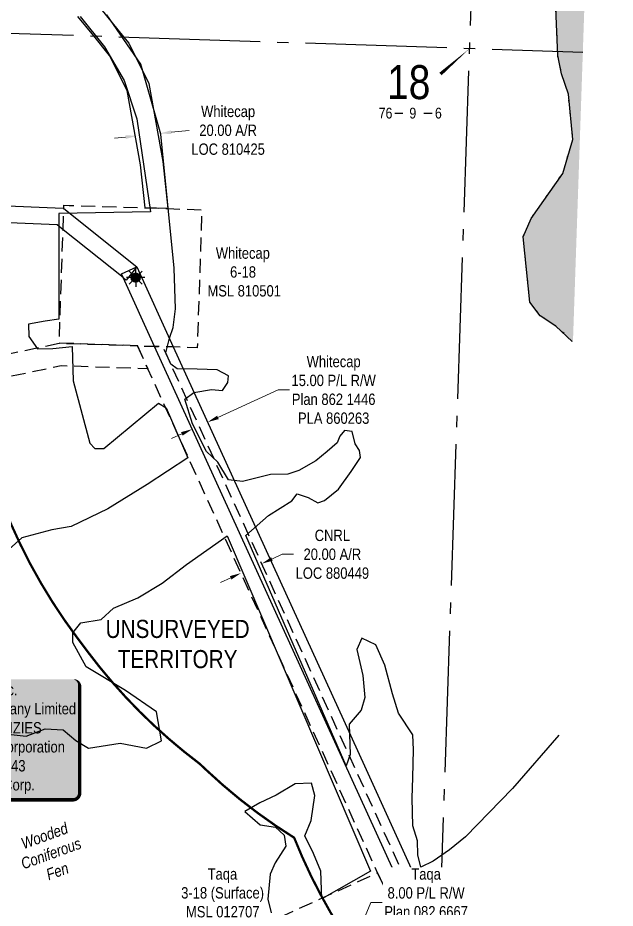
# Model space of a CAD drawing. Extents: x 347027 to 353466, y 6157949 to 6165050.
# Drawn here: x 349365 to 349893, y 6161717 to 6162503 of the extents above; entities that cross this region are included whole.
import ezdxf
from ezdxf.enums import TextEntityAlignment as Align

# ---------------------------------------------------------------- set-up
doc = ezdxf.new("R2010")
doc.units = 0
doc.header["$LTSCALE"] = 5
doc.header["$PDSIZE"] = 20
for name, pattern in [('DASHDOT2', [5, 2.5, -1.25, 0, -1.25]), ('foc-ACCESSROAD', [3.75, 2.5, -1.25]), ('foc-QUARTERLINE', [33, 25, -3, 2, -3]), ('foc-WHEELTRACKS', [2, 0.4, -1.6])]:
    doc.linetypes.add(name, pattern=pattern)
doc.layers.get('Defpoints').update_dxf_attribs({"color": 9})
for name, color, linetype in [('10', 1, 'Continuous'), ('9', 3, 'Continuous'), ('AS-SURFACE IMPACT', 7, 'Continuous'), ('AS-WILDLIFE', 131, 'DASHDOT2'), ('F-AR', 190, 'foc-ACCESSROAD'), ('F-RW', 190, 'Continuous'), ('F-WS', 190, 'foc-ACCESSROAD'), ('F-WS-S', 190, 'Continuous'), ('L-QSEC', 8, 'foc-QUARTERLINE'), ('L-SECLBL', 7, 'Continuous'), ('L-UNS-T', 3, 'Continuous'), ('T-WATER', 160, 'Continuous'), ('T-WATER-H', 133, 'Continuous'), ('T-WATER-P3', 160, 'foc-WHEELTRACKS'), ('WETLAND', 143, 'Continuous'), ('WETLAND-T', 146, 'Continuous')]:
    doc.layers.add(name, color=color, linetype=linetype)
doc.layers.add('F-RW-T', color=190, linetype='Continuous', lineweight=9)
doc.layers.add('F-WS-T', color=190, linetype='Continuous', lineweight=9)
doc.styles.add('80', font='ARIALN.TTF', dxfattribs={"height": 10})
doc.styles.add('80CG', font='ARIALN.TTF', dxfattribs={"height": 10})
doc.styles.add('80L', font='ARIALN.TTF', dxfattribs={"height": 10})
doc.styles.add('SIMPLEX', font='ARIALN.TTF')
doc.dimstyles.new('Compass 5 000', dxfattribs={"dimscale": 5, "dimtxt": 9, "dimasz": 2, "dimexe": 0.2, "dimexo": 0.0625, "dimgap": 0.5, "dimtad": 0, "dimtih": 1, "dimtoh": 1, "dimzin": 0, "dimdsep": 46, "dimtxsty": '80CG', "dimcen": 0.1, "dimse1": 1, "dimse2": 1, "dimclrd": 256, "dimclrt": 256, "dimaunit": 1, "dimadec": 4, "dimazin": 0, "dimtfac": 0.06, "dimtofl": 0, "dimtmove": 0, "dimatfit": 1, "dimfxl": 0.2, "dimtolj": 1, "dimtzin": 0, "dimlwd": -1, "dimarcsym": 0})

# ---------------------------------------------------------------- blocks, each defined once
blk = doc.blocks.new('L-SECLBL')
at = {"layer": '9', "color": 7}
for p, q in [((-5.08, -27.83), (-12.29, -27.83)), ((20.7, -27.83), (13.5, -27.83))]:
    blk.add_line(p, q, dxfattribs=at)
at = {"layer": '10', "color": 2, "style": 'SIMPLEX'}
blk.add_attdef('SEC', text='', height=30, dxfattribs=at).set_placement((0, 0), align=Align.MIDDLE)
at = {"layer": '10', "color": 5, "style": '80L'}
blk.add_attdef('TWP', text='', height=9.5, dxfattribs=at).set_placement((-14.43, -27.37), align=Align.MIDDLE_RIGHT)
blk.add_attdef('RGE', text='', height=9.5, dxfattribs=at).set_placement((3.62, -27.37), align=Align.MIDDLE_CENTER)
blk.add_attdef('MER', text='', height=9.5, dxfattribs=at).set_placement((23.17, -27.37), align=Align.MIDDLE_LEFT)
blk = doc.blocks.new('*U47')
h = blk.add_hatch(color=255)
edge = h.paths.add_edge_path()
edge.add_line((-116.5, -54), (116.5, -54))
edge.add_arc((116.5, -48), 6, 270, 360)
edge.add_line((122.5, -48), (122.5, 46.5))
edge.add_arc((116.5, 46.5), 6, 0, 90)
edge.add_line((116.5, 52.5), (-116.5, 52.5))
edge.add_arc((-116.5, 46.5), 6, 90, 180)
edge.add_line((-122.5, 46.5), (-122.5, -48))
edge.add_arc((-116.5, -48), 6, 180, 270)
at = {"color": 44, "flags": 128}
blk.add_lwpolyline([(-116.5, -54, 3, 3, 0), (116.5, -54, 3, 3, 0.414214), (122.5, -48, 3, 3, 0), (122.5, 46.5, 3, 0, 0.414214), (116.5, 52.5, 0, 0, 0), (-116.5, 52.5, 0, 0, 0.414214), (-122.5, 46.5, 0, 0, 0), (-122.5, -48, 0, 3, 0.414214)], format="xyseb", close=True, dxfattribs=at)
at = {"color": 44, "style": '80'}
blk.add_attdef('ENTER_TEXT_001', (-35.99, -5), '', height=10, dxfattribs=at)
blk = doc.blocks.new('*D95')
at = {"layer": 'Defpoints', "color": 0, "transparency": 16777216}
for p in [(349519.42, 6162139.87), (349602.46, 6161957.93), (349616.1, 6161964.15)]:
    blk.add_point(p, dxfattribs=at)
at = {"layer": 'F-RW-T', "transparency": 16777216}
for p, q in [((349542.16, 6162150.25), (349595.36, 6162174.53)), ((349595.36, 6162174.53), (349605.36, 6162174.53)), ((349510.33, 6162135.72), (349501.23, 6162131.56))]:
    blk.add_line(p, q, dxfattribs=at)
for points in [[(349541.47, 6162151.76), (349542.85, 6162148.73), (349533.07, 6162146.09)], [(349509.63, 6162137.23), (349511.02, 6162134.2), (349519.42, 6162139.87)]]:
    blk.add_solid(points, dxfattribs=at)
at = {"layer": 'F-RW-T', "transparency": 16777216, "insert": (349644.45, 6162174.53), "char_height": 10, "attachment_point": 5, "style": '80CG'}
blk.add_mtext('\\A1;Whitecap\\P15.00 P/L R/W\\PPlan 862 1446\\PPLA 860263', dxfattribs=at)
blk = doc.blocks.new('*D96')
at = {"layer": 'Defpoints', "color": 0, "transparency": 16777216}
for p in [(349562.57, 6162012.74), (349643.89, 6161882.62), (349625.68, 6161874.32)]:
    blk.add_point(p, dxfattribs=at)
at = {"layer": 'F-RW-T', "transparency": 16777216}
for p, q in [((349589.88, 6162025.19), (349598.98, 6162029.33)), ((349598.98, 6162029.33), (349608.98, 6162029.33)), ((349553.47, 6162008.59), (349544.38, 6162004.44))]:
    blk.add_line(p, q, dxfattribs=at)
for points in [[(349589.19, 6162026.7), (349590.57, 6162023.67), (349580.78, 6162021.04)], [(349552.78, 6162010.1), (349554.17, 6162007.07), (349562.57, 6162012.74)]]:
    blk.add_solid(points, dxfattribs=at)
at = {"layer": 'F-RW-T', "transparency": 16777216, "insert": (349643.3, 6162029.33), "char_height": 10, "attachment_point": 5, "style": '80CG'}
blk.add_mtext('\\A1;CNRL\\P20.00 A/R\\PLOC 880449', dxfattribs=at)
blk = doc.blocks.new('*D98')
at = {"layer": 'Defpoints', "color": 0, "transparency": 16777216}
for p in [(349490.96, 6162401.06), (349492.97, 6162381.98), (349472.61, 6162379.83)]:
    blk.add_point(p, dxfattribs=at)
at = {"layer": 'F-RW-T', "transparency": 16777216}
for p, q in [((349460.66, 6162397.86), (349450.71, 6162396.82)), ((349500.91, 6162402.11), (349516.85, 6162403.79))]:
    blk.add_line(p, q, dxfattribs=at)
for points in [[(349460.48, 6162399.52), (349460.83, 6162396.21), (349470.6, 6162398.91)], [(349500.73, 6162403.76), (349501.08, 6162400.45), (349490.96, 6162401.06)]]:
    blk.add_solid(points, dxfattribs=at)
at = {"layer": 'F-RW-T', "transparency": 16777216, "insert": (349551.19, 6162403.79), "char_height": 10, "attachment_point": 5, "style": '80CG'}
blk.add_mtext('\\A1;Whitecap\\P20.00 A/R\\PLOC 810425', dxfattribs=at)
blk = doc.blocks.new('*D103')
at = {"layer": 'Defpoints', "color": 0, "transparency": 16777216}
for p in [(349659.61, 6161679.08), (349665.29, 6161676.72), (349662.22, 6161669.34)]:
    blk.add_point(p, dxfattribs=at)
at = {"layer": 'F-RW-T', "transparency": 16777216}
for p, q in [((349663.45, 6161688.32), (349677.41, 6161721.88)), ((349677.41, 6161721.88), (349687.41, 6161721.88)), ((349652.7, 6161662.47), (349648.86, 6161653.23))]:
    blk.add_line(p, q, dxfattribs=at)
for points in [[(349661.91, 6161688.96), (349664.99, 6161687.68), (349659.61, 6161679.08)], [(349651.16, 6161663.11), (349654.24, 6161661.83), (349656.54, 6161671.7)]]:
    blk.add_solid(points, dxfattribs=at)
at = {"layer": 'F-RW-T', "transparency": 16777216, "insert": (349726.14, 6161721.88), "char_height": 10, "attachment_point": 5, "style": '80CG', "bg_fill": 3, "box_fill_scale": 1.1, "bg_fill_color": 256, "bg_fill_true_color": 13158600, "bg_fill_transparency": 0}
blk.add_mtext('\\A1;Taqa\\P8.00 P/L R/W\\PPlan 082 6667\\PPLA 012941', dxfattribs=at)
blk = doc.blocks.new('GAS')
h = blk.add_hatch(color=255)
h.dxf.hatch_style = 1
edge = h.paths.add_edge_path()
edge.add_arc((0, 0), 0.9, 0, 360)
for p, q in [((0, 0.81), (0, 1.62)), ((-0.81, 0), (-1.62, 0)), ((-0.57, 0.57), (-1.14, 1.14)), ((0.57, 0.57), (1.14, 1.14)), ((1.62, 0), (0.81, 0)), ((-0.57, -0.57), (-1.14, -1.14)), ((0, -0.81), (0, -1.62)), ((1.14, -1.14), (0.57, -0.57))]:
    blk.add_line(p, q)
blk.add_circle((0, 0), 0.8)

msp = doc.modelspace()

# ---------------------------------------------------------------- hatches: boundary and pattern name
at = {"layer": 'T-WATER-H'}
h = msp.add_hatch(color=256, dxfattribs=at)
h.dxf.hatch_style = 1
h.paths.add_polyline_path([(349864.627, 6162472.859), (349842.322, 6162473.598), (349842.468, 6162469.798), (349845.859, 6162453.691), (349851.851, 6162435.714), (349855.846, 6162395.765), (349846.857, 6162365.804), (349818.89, 6162325.854), (349811.899, 6162309.875), (349817.891, 6162251.95), (349826.88, 6162239.965), (349840.862, 6162230.977), (349855.893, 6162216.83)])
h.paths.add_polyline_path([(349872.37, 6162699.825), (349865.838, 6162690.39), (349839.869, 6162628.468), (349836.872, 6162610.491), (349834.875, 6162549.57), (349840.866, 6162511.618), (349842.322, 6162473.598), (349864.627, 6162472.859)])

# ---------------------------------------------------------------- linework, layer by layer
at = {"layer": 'AS-WILDLIFE', "const_width": 2, "flags": 128}
msp.add_lwpolyline([(349892.223, 6163281.761), (349875.946, 6163279.221), (349857.411, 6163275.6), (349839.029, 6163271.272), (349820.826, 6163266.245), (349802.828, 6163260.526), (349785.062, 6163254.124), (349767.553, 6163247.047), (349750.328, 6163239.306), (349733.411, 6163230.912), (349706.438, 6163216.926), (349689.927, 6163208.027), (349673.773, 6163198.496), (349657.998, 6163188.349), (349642.627, 6163177.6), (349627.683, 6163166.266), (349613.187, 6163154.364), (349599.161, 6163141.91), (349585.627, 6163128.925), (349572.604, 6163115.426), (349560.111, 6163101.435), (349552.881, 6163095.055), (349540.106, 6163083.385), (349527.742, 6163071.28), (349515.805, 6163058.754), (349504.309, 6163045.822), (349493.267, 6163032.5), (349482.693, 6163018.804), (349472.599, 6163004.751), (349454.617, 6162978.777), (349444.982, 6162964.33), (349435.855, 6162949.557), (349427.246, 6162934.476), (349419.166, 6162919.105), (349411.626, 6162903.463), (349404.632, 6162887.568), (349378.657, 6162825.631), (349371.532, 6162807.675), (349365.105, 6162789.457), (349359.387, 6162771.004), (349354.387, 6162752.344), (349350.111, 6162733.505), (349346.566, 6162714.515), (349343.568, 6162696.533), (349341.117, 6162680.166), (349339.209, 6162663.726), (349337.846, 6162647.231), (349337.03, 6162630.701), (349335.033, 6162569.765), (349334.719, 6162551.679), (349335.091, 6162533.594), (349336.146, 6162515.536), (349337.885, 6162497.531), (349340.303, 6162479.604), (349334.476, 6162462.157), (349329.3, 6162444.505), (349324.781, 6162426.674), (349320.926, 6162408.688), (349317.741, 6162390.571), (349315.229, 6162372.348), (349313.395, 6162354.045), (349312.24, 6162335.687), (349311.767, 6162317.298), (349311.975, 6162298.904), (349312.866, 6162280.531), (349314.436, 6162262.203), (349320.43, 6162204.263), (349322.785, 6162185.112), (349325.878, 6162166.066), (349329.703, 6162147.154), (349334.256, 6162128.403), (349339.529, 6162109.842), (349345.514, 6162091.499), (349352.203, 6162073.4), (349359.585, 6162055.572), (349367.65, 6162038.043), (349376.385, 6162020.838), (349385.778, 6162003.983), (349395.814, 6161987.504), (349406.479, 6161971.423), (349417.756, 6161955.767), (349426.747, 6161943.779), (349437.574, 6161929.861), (349448.885, 6161916.335), (349460.666, 6161903.216), (349472.904, 6161890.522), (349485.582, 6161878.267), (349498.685, 6161866.468), (349512.197, 6161855.139), (349526.1, 6161844.294), (349531.991, 6161838.75), (349546.518, 6161825.583), (349561.561, 6161813.01), (349577.096, 6161801.05), (349593.098, 6161789.722), (349609.541, 6161779.045), (349616.653, 6161762.115), (349624.386, 6161745.459), (349632.73, 6161729.1), (349641.673, 6161713.062), (349651.204, 6161697.365), (349661.309, 6161682.032), (349671.974, 6161667.083), (349683.185, 6161652.539), (349694.927, 6161638.42), (349707.182, 6161624.744), (349719.936, 6161611.532), (349730.925, 6161600.543), (349743.763, 6161588.156), (349757.035, 6161576.235), (349770.724, 6161564.795), (349784.812, 6161553.851), (349799.281, 6161543.417), (349814.114, 6161533.505), (349829.291, 6161524.129), (349832.205, 6161522.47)], dxfattribs=at)
at = {"layer": 'F-AR', "linetype": 'ByBlock', "flags": 128}
msp.add_lwpolyline([(349433.866, 6162517.196), (349458.897, 6162486.29), (349463.415, 6162480.721), (349481.148, 6162445.302), (349493.58, 6162376.208), (349497.958, 6162334.66), (349477.783, 6162335.328), (349473.771, 6162373.386), (349461.98, 6162438.926), (349446.51, 6162469.824), (349432.455, 6162487.166), (349418.467, 6162504.441)], dxfattribs=at)
at = {"layer": 'F-AR', "flags": 128}
msp.add_lwpolyline([(349471.034, 6162213.517), (349480.295, 6162193.205), (349403.726, 6162195.742), (349121.854, 6162137.226), (349110.288, 6162155.247), (349402.001, 6162215.805), (349471.034, 6162213.517)], close=True, dxfattribs=at)
msp.add_lwpolyline([(349829.285, 6161454.798), (349763.502, 6161404.614), (349758.78, 6161401.011), (349743.039, 6161389.002), (349727.174, 6161376.9), (349641.479, 6161311.523), (349629.386, 6161327.445), (349728.055, 6161402.718), (349745.007, 6161415.651), (349761.136, 6161427.956), (349811.624, 6161466.473), (349768.939, 6161560.098), (349735.894, 6161632.578), (349728.845, 6161648.042), (349727.579, 6161650.819), (349726.974, 6161652.146), (349713.001, 6161682.791), (349683.224, 6161748.104), (349480.295, 6162193.205), (349471.034, 6162213.517), (349486.037, 6162213.02), (349493.379, 6162212.777), (349735.324, 6161682.053), (349737.424, 6161677.44), (349749.294, 6161651.407), (349829.956, 6161474.467)], dxfattribs=at)
at = {"layer": 'F-RW'}
msp.add_lwpolyline([(349470.51, 6162283.157), (349461.149, 6162271.441), (349458.354, 6162273.674), (349405.308, 6162316.06), (349400.05, 6162320.261), (348954.256, 6162338.91), (348954.77, 6162353.927), (349405.529, 6162335.078), (349405.924, 6162334.763), (349470.51, 6162283.157)], close=True, dxfattribs=at)
at = {"layer": 'F-RW', "flags": 128}
msp.add_lwpolyline([(349829.48, 6161460.517), (349742.251, 6161651.641), (349736.941, 6161663.275), (349728.264, 6161682.287), (349486.037, 6162213.02), (349458.354, 6162273.674), (349456.867, 6162276.931), (349470.51, 6162283.157), (349502.774, 6162212.465), (349671.583, 6161842.596), (349738.088, 6161696.879), (349745.003, 6161681.733), (349758.989, 6161651.085), (349830.626, 6161494.123)], dxfattribs=at)
at = {"layer": 'F-WS', "flags": 128}
for points in [[(349471.034, 6162213.517), (349402.001, 6162215.805), (349405.308, 6162316.059), (349405.924, 6162334.763), (349406.021, 6162337.708), (349410.613, 6162337.555), (349477.783, 6162335.328), (349497.958, 6162334.659), (349527.923, 6162333.667), (349523.903, 6162211.765), (349502.774, 6162212.465), (349493.379, 6162212.777), (349486.037, 6162213.02), (349471.034, 6162213.517)], [(349668.195, 6161620.379), (349628.783, 6161602.421), (349625.529, 6161609.558), (349604.261, 6161656.201), (349590.289, 6161686.846), (349583.162, 6161702.484), (349683.224, 6161748.104), (349713.001, 6161682.791), (349726.974, 6161652.146), (349727.579, 6161650.819), (349728.845, 6161648.042), (349721.519, 6161644.676), (349668.195, 6161620.379)]]:
    msp.add_lwpolyline(points, close=True, dxfattribs=at)
at = {"layer": 'L-QSEC'}
for p, q in [((349737.216, 6161671.931), (349792.112, 6163280.427)), ((348959.878, 6162502.849), (349864.627, 6162472.859))]:
    msp.add_line(p, q, dxfattribs=at)
at = {"layer": 'L-SECLBL', "flags": 128}
msp.add_lwpolyline([(349764.674, 6162476.172, 0, 2.999, 0), (349738.83, 6162453.523, 2.999, 2.999, 0)], format="xyseb", dxfattribs=at)
at = {"layer": 'T-WATER', "flags": 128}
msp.add_lwpolyline([(349855.3, 6162217.388), (349840.862, 6162230.977), (349826.88, 6162239.965), (349817.891, 6162251.95), (349811.899, 6162309.875), (349818.89, 6162325.854), (349846.857, 6162365.804), (349855.846, 6162395.765), (349851.851, 6162435.714), (349845.859, 6162453.691), (349842.468, 6162469.798), (349840.866, 6162511.618), (349834.875, 6162549.57), (349836.872, 6162610.491), (349839.869, 6162628.468), (349865.838, 6162690.39), (349871.727, 6162698.895)], dxfattribs=at)
at = {"layer": 'T-WATER-P3', "flags": 128}
msp.add_lwpolyline([(349855.3, 6162217.388), (349840.862, 6162230.977), (349826.88, 6162239.965), (349817.891, 6162251.95), (349811.899, 6162309.875), (349818.89, 6162325.854), (349846.857, 6162365.804), (349855.846, 6162395.765), (349851.851, 6162435.714), (349845.859, 6162453.691), (349842.468, 6162469.798), (349840.866, 6162511.618), (349834.875, 6162549.57), (349836.872, 6162610.491), (349839.869, 6162628.468), (349865.838, 6162690.39), (349871.727, 6162698.895)], dxfattribs=at)
at = {"layer": 'WETLAND'}
for points in [[(349420.41, 6162504.469), (349441.906, 6162477.661), (349459.227, 6162447.686), (349470.563, 6162413.881), (349482.678, 6162331.947), (349401.664, 6162330.221), (349401.611, 6162236.965), (349389.466, 6162235.396), (349374.92, 6162232.539), (349375.236, 6162221.577), (349382.86, 6162210.826), (349396.258, 6162211.212), (349413.275, 6162212.922), (349414.153, 6162182.472), (349429.149, 6162127.44), (349433.552, 6162122.691), (349441.469, 6162122.919), (349489.692, 6162162.708), (349496.513, 6162158.639), (349515.456, 6162114.691), (349479.566, 6162091.105), (349444.842, 6162069.38), (349412.378, 6162053.816), (349395.396, 6162050.888), (349368.776, 6162044.026), (349352.145, 6162028.918)], [(349843.438, 6161869.671), (349802.425, 6161822.482), (349760.989, 6161779.841), (349746.689, 6161768.458), (349732.355, 6161758.292), (349721.533, 6161753.104), (349718.781, 6161763.996), (349718.43, 6161776.176), (349714.389, 6161789.468), (349713.687, 6161813.828), (349714.378, 6161832.133), (349714.894, 6161856.528), (349714.507, 6161869.926), (349701.766, 6161889.063), (349696.402, 6161905.974), (349689.574, 6161931.376), (349681.74, 6161949.435), (349669.384, 6161955.174), (349664.793, 6161945.29), (349670.332, 6161922.288), (349672.112, 6161902.836), (349668.774, 6161891.768), (349658.164, 6161879.272), (349658.936, 6161852.477), (349655.563, 6161842.627), (349566.804, 6162046.079), (349587.019, 6162063.728), (349607.373, 6162076.505), (349612.07, 6162082.736), (349621.919, 6162079.363), (349630.585, 6162074.737), (349636.318, 6162076.73), (349648.826, 6162086.843), (349659.958, 6162102.402), (349668.132, 6162114.827), (349667.348, 6162120.9), (349663.518, 6162126.884), (349660.766, 6162137.776), (349654.032, 6162138.801), (349649.91, 6162133.806), (349647.649, 6162127.646), (349638.725, 6162120.074), (349628.6, 6162111.859), (349613.604, 6162103.503), (349603.948, 6162100.177), (349588.723, 6162099.738), (349563.912, 6162093.537), (349551.68, 6162095.013), (349542.088, 6162110.583), (349532.063, 6162120.046), (349519.772, 6162144.681), (349513.05, 6162166.429), (349520.809, 6162172.139), (349536.573, 6162175.031), (349546.352, 6162174.094), (349551.03, 6162180.934), (349551.464, 6162187.041), (349541.562, 6162192.241), (349523.866, 6162192.95), (349506.187, 6162193.05), (349500.584, 6162197.154), (349496.022, 6162207.384), (349499.307, 6162220.279), (349502.698, 6162229.519), (349504.66, 6162246.032), (349503.623, 6162281.963), (349491.673, 6162400.471), (349474.048, 6162462.132), (349444.143, 6162505.763)], [(349356.711, 6161870.58), (349372.615, 6161868.6), (349389.492, 6161875.182), (349405.361, 6161874.42), (349416.604, 6161864.993), (349427.776, 6161858.001), (349455.685, 6161862.463), (349478.967, 6161858.258), (349492.189, 6161864.734), (349487.798, 6161890.207), (349460.44, 6161908.922), (349425.704, 6161929.862), (349414.11, 6161951.47), (349413.864, 6161959.996), (349420.926, 6161968.732), (349439.126, 6161971.695), (349449.807, 6161981.755), (349471.485, 6161990.913), (349493.057, 6162003.726), (349514.524, 6162020.192), (349550.362, 6162045.605), (349677.147, 6161749.386), (349633.966, 6161724.98), (349633.264, 6161749.34), (349626.717, 6161764.998), (349618.953, 6161780.621), (349624.656, 6161794.195), (349627.678, 6161816.224), (349624.926, 6161827.116), (349610.31, 6161826.694), (349593.539, 6161816.459), (349579.099, 6161809.947), (349565.912, 6161802.253), (349579.661, 6161790.459), (349593.129, 6161788.41), (349600.648, 6161781.313), (349602.147, 6161771.604), (349592.824, 6161756.707), (349588.233, 6161746.823), (349586.43, 6161724.828), (349589.217, 6161712.719)]]:
    msp.add_lwpolyline(points, dxfattribs=at)

# ---------------------------------------------------------------- block references
at = {"layer": 'AS-SURFACE IMPACT'}
ref = msp.add_blockref('*U47', (349297.53, 6161866.482), dxfattribs=at)
ref.add_attrib('ENTER_TEXT_001', 'DTLG910005 Norbord Inc.', (349230.091, 6161904.823), dxfattribs={"layer": '0', "color": 44, "height": 10, "style": '80'})
ref.add_attrib('ENTER_TEXT_002', 'FMA6900016 Weyerhaeuser Company Limited', (349178.076, 6161887.979), dxfattribs={"layer": '0', "color": 44, "height": 10, "style": '80'})
ref.add_attrib('ENTER_TEXT_003', 'TPA 2706 JIM ROBERT MENZIES', (349208.881, 6161871.135), dxfattribs={"layer": '0', "color": 44, "height": 10, "style": '80'})
ref.add_attrib('ENTER_TEXT_004', 'RTF 209842 Pembina Pipeline Corporation', (349187.966, 6161854.291), dxfattribs={"layer": '0', "color": 44, "height": 10, "style": '80'})
ref.add_attrib('ENTER_TEXT_005', 'RTF2316237,245241,245243', (349222.52, 6161837.583), dxfattribs={"layer": '0', "color": 44, "height": 10, "style": '80'})
ref.add_attrib('ENTER_TEXT_006', ' CSV Midstream Solutions Corp.', (349215.572, 6161820.739), dxfattribs={"layer": '0', "color": 44, "height": 10, "style": '80'})
at = {"layer": 'F-WS-S', "color": 0, "xscale": 5.000000000000048, "yscale": 5.000000000000048, "zscale": 5.000000000000048}
msp.add_blockref('GAS', (349469.582, 6162273.718), dxfattribs=at)
at = {"layer": 'L-SECLBL'}
msp.add_blockref('L-SECLBL', (349710.775, 6162446.371), dxfattribs=at).add_auto_attribs({'SEC': '18', 'TWP': '76', 'RGE': '9', 'MER': '6'})

# ---------------------------------------------------------------- texts
at = {"layer": 'F-WS-T', "insert": (349532.431, 6162300.371), "char_height": 9.99755, "attachment_point": 1, "style": '80L'}
msp.add_mtext_dynamic_manual_height_columns('\\pi7.9216;Whitecap\\P\\pi20.48333;6-18\\P\\pi0.49164;MSL 810501', width=62.9599, gutter_width=50.025, heights=[0], dxfattribs=at)
at = {"layer": 'L-UNS-T', "color": 3, "insert": (349506.562, 6161949.996), "char_height": 15.99608, "attachment_point": 5, "style": '80L'}
msp.add_mtext_dynamic_manual_height_columns('UNSURVEYED TERRITORY', width=126.44473, gutter_width=47.512, heights=[0], dxfattribs=at)
at = {"layer": 'WETLAND-T', "insert": (349360.716, 6161775.853), "char_height": 10, "attachment_point": 1, "rotation": 20, "style": '80L'}
msp.add_mtext_dynamic_manual_height_columns('\\pi6.84397;{\\fArial Narrow|b0|i1|c0|p34;Wooded \\P\\pi0.57521;Coniferous \\P\\pi18.28667;Fen}', width=55.48194, gutter_width=50.012, heights=[0], dxfattribs=at)

# ---------------------------------------------------------------- dimensions: what is measured, and where the dimension line sits
at = {"layer": 'F-RW-T'}
for base, p1, p2, angle, text, picture, middle in [((349490.961, 6162401.057), (349472.611, 6162379.834), (349492.971, 6162381.98), 6.016243, 'Whitecap\\P20.00 A/R\\PLOC 810425', '*D98', (349551.19, 6162403.786)), ((349519.424, 6162139.868), (349616.104, 6161964.153), (349602.462, 6161957.927), 204.532011, 'Whitecap\\P15.00 P/L R/W\\PPlan 862 1446\\PPLA 860263', '*D95', (349644.446, 6162174.525)), ((349562.573, 6162012.736), (349643.888, 6161882.624), (349625.679, 6161874.322), 204.509109, 'CNRL\\P20.00 A/R\\PLOC 880449', '*D96', (349643.295, 6162029.335))]:
    dim = msp.add_linear_dim(base=base, p1=p1, p2=p2, angle=angle, text=text, dimstyle='Compass 5 000', dxfattribs=at)
    dim.commit()
    dim.dimension.update_dxf_attribs({"geometry": picture, "text_midpoint": middle, "dimtype": 161})

# ---------------------------------------------------------------- next in the draw order: texts
at = {"layer": 'F-WS-T', "insert": (349509.439, 6161752.002), "char_height": 9.99755, "attachment_point": 1, "style": '80L', "bg_fill": 3, "box_fill_scale": 1.15, "bg_fill_color": 256, "bg_fill_true_color": 256, "bg_fill_transparency": 0}
msp.add_mtext_dynamic_manual_height_columns('\\pi23.66364;Taqa\\P\\pi0.29624;3-18 (Surface)\\P\\pi4.54486;MSL 012707', width=72.64167, gutter_width=50.025, heights=[0], dxfattribs=at)

# ---------------------------------------------------------------- next in the draw order: dimensions: what is measured, and where the dimension line sits
at = {"layer": 'F-RW-T'}
dim = msp.add_linear_dim(base=(349659.61, 6161679.085), p1=(349662.224, 6161669.336), p2=(349665.295, 6161676.721), angle=67.418732, text='Taqa\\P8.00 P/L R/W\\PPlan 082 6667\\PPLA 012941', dimstyle='Compass 5 000', override={"dimtfill": 1}, dxfattribs=at)
dim.commit()
dim.dimension.update_dxf_attribs({"geometry": '*D103', "text_midpoint": (349726.143, 6161721.883), "dimtype": 161})

doc.saveas('drawing.dxf')
